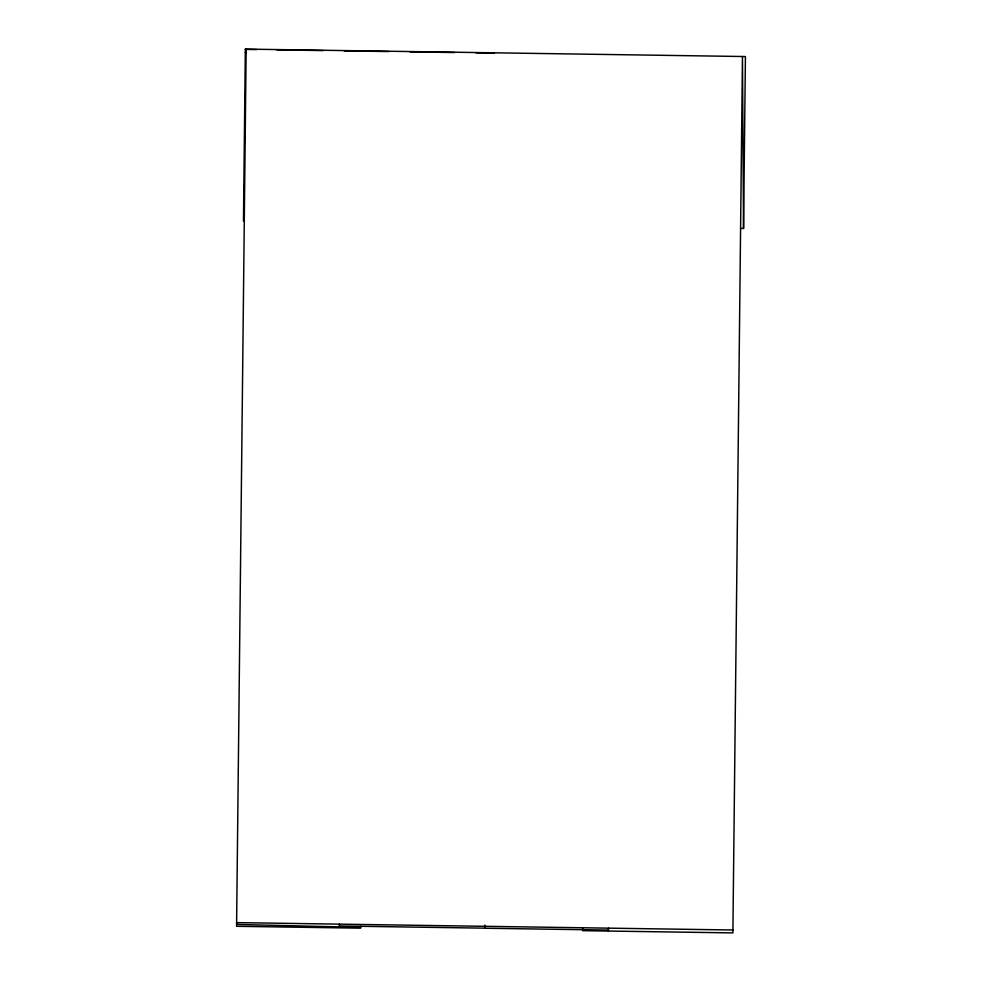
<?xml version="1.0" encoding="UTF-8"?>
<svg xmlns="http://www.w3.org/2000/svg" width="982" height="982" viewBox="0 0 982 982"><rect width="100%" height="100%" fill="white"/><g stroke="black" fill="none" stroke-linecap="round" stroke-linejoin="round"><path stroke-width="1.47" d="M246.163 49.112L236.576 926.308L360.652 928.162L360.664 926.308M360.664 927.192L339.355 926.873L339.391 924.148M484.777 925.093L484.74 928.162L339.367 925.989M582.657 927.769L582.621 930.666L732.891 932.9L742.466 56.502L743.546 228.475L740.588 228.425M608.423 931.046L608.459 928.15M743.546 228.475L745.424 56.551L245.34 49.1L243.462 221.024L244.285 221.036M245.328 49.419L256.879 49.591M276.801 49.886L323.25 50.585M344.191 50.892L388.946 51.555M410.059 51.874L454.641 52.537M475.926 52.856L494.363 53.126M245.304 52.476L246.126 52.488M732.916 930.003L236.613 922.614L237.816 924.479L339.355 926.873M484.74 928.236L608.435 930.077"/></g></svg>
